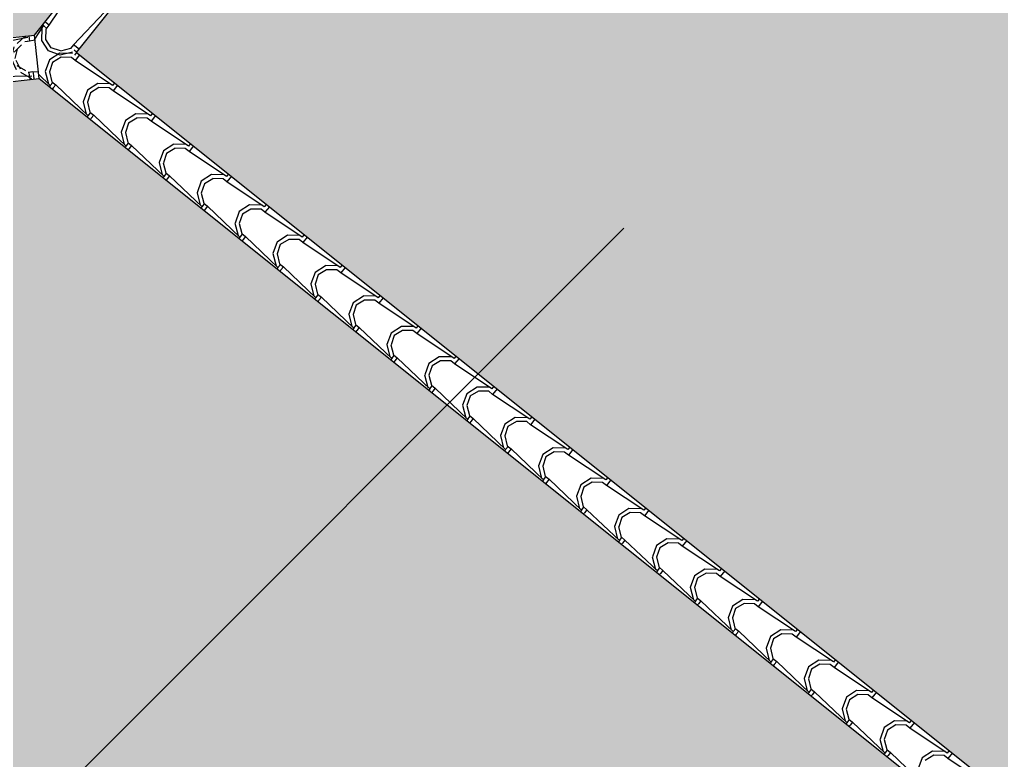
# Model space of a CAD drawing. Header units: millimetres. Extents: x 648844 to 649530, y 1246379 to 1246752.
# Drawn here: x 649296.88 to 649300.256, y 1246485.4 to 1246487.948 of the extents above; entities that cross this region are included whole.
import ezdxf

# ---------------------------------------------------------------- set-up
doc = ezdxf.new("R2010")
doc.units = ezdxf.units.MM
doc.header["$LTSCALE"] = 20
doc.header["$MEASUREMENT"] = 0
doc.layers.get('0').update_dxf_attribs({"linetype": 'CONTINUOUS'})
doc.layers.add('TECHO', color=30, linetype='CONTINUOUS')

# ---------------------------------------------------------------- blocks, each defined once
blk = doc.blocks.new('TEJA45')
at = {"layer": 'TECHO'}
for p, q in [((-1.415650366864142, 2.844215556880823), (-1.533807876495686, 2.744963105535124)), ((-1.727641382656969, 2.702439117900973), (-1.628388931311271, 2.820596627532513)), ((-1.621255544396, 2.733121896871847), (-1.640160767613388, 2.770932262759093)), ((-1.580944039285683, 2.728567709297419), (-1.61166507618789, 2.742746623020178)), ((-1.533818384472887, 2.744966651406965), (-1.545634138786518, 2.733150897093338)), ((-1.516392857943956, 2.727541124878073), (-1.533818384472831, 2.744966651406948)), ((-1.845799103129757, 2.584281647297914), (-1.746546651784058, 2.702439156929454)), ((-1.74650196211811, 2.702429935877895), (-1.750069021709102, 2.70599699546889)), ((-1.746501962118138, 2.702429935877877), (-1.737049358667235, 2.692977332426974)), ((-1.737049358667214, 2.711882539328798), (-1.740616418258206, 2.715449598919786)), ((-1.739412509529764, 2.690614181564278), (-1.727596755216133, 2.702429935877905)), ((-1.727596755216311, 2.702429935877895), (-1.737049358667214, 2.711882539328798)), ((-1.533807837467243, 2.726057836407978), (-1.651965347098788, 2.62680538506228)), ((-1.583466718729717, 2.714249874237503), (-1.621277084616963, 2.73315509745489)), ((-1.539816063509036, 2.720036766580851), (-1.583534419761754, 2.714128843090528)), ((-1.545519294137819, 2.733165293453617), (-1.580966503414565, 2.728439026191243)), ((-1.525845461394859, 2.718088521427173), (-1.533818384472831, 2.726061444505142)), ((-1.758482766386621, 2.652666079466556), (-1.752574842896294, 2.696384435719271)), ((-1.744127949111437, 2.655342012852969), (-1.73940168184906, 2.69078922212972)), ((-1.739413074274765, 2.61496416562397), (-1.758318297492153, 2.652774531511216)), ((-1.729793338165379, 2.624603419882536), (-1.743972251888138, 2.655324456784744)), ((-1.651965308070309, 2.607900115935173), (-1.770122817701854, 2.508647664589475)), ((-1.701624449977587, 2.596092344358734), (-1.739434815864833, 2.614997567576122)), ((-1.699100502478018, 2.610411300527293), (-1.729821539380225, 2.624590214250052)), ((-1.657974439943793, 2.601878191024166), (-1.701692796196511, 2.595970267533843)), ((-1.6636757752268, 2.615007842839329), (-1.699122984503546, 2.610281575576956)), ((-1.651975927609165, 2.626809108270695), (-1.663791681922795, 2.614993353957068)), ((-1.634550401080226, 2.609383581741803), (-1.651975927609101, 2.626809108270681)), ((-1.644003004531122, 2.599930978290903), (-1.651975927609094, 2.607903901368879)), ((-1.963956823602409, 2.466124176695029), (-1.86470437225671, 2.58428168632657)), ((-1.876641341943376, 2.53450770303095), (-1.87073341845305, 2.578226059283665)), ((-1.864659505254387, 2.584272392741614), (-1.868226564845386, 2.587839452332609)), ((-1.864659505254409, 2.584272392741603), (-1.855206901803506, 2.5748197892907)), ((-1.86228539972555, 2.537185531764937), (-1.857559132463173, 2.572632741041687)), ((-1.855206901803498, 2.593724996192527), (-1.85877396139449, 2.597292055783516)), ((-1.857570052666041, 2.572456638428005), (-1.845754298352411, 2.584272392741632)), ((-1.845754298352588, 2.584272392741617), (-1.855206901803491, 2.59372499619252)), ((-1.857570604153551, 2.496806434376108), (-1.876475827370939, 2.534616800263354)), ((-1.847949746935555, 2.506446956690137), (-1.862128660658314, 2.537167993592345)), ((-1.817256965670367, 2.49225489175716), (-1.847978002572574, 2.506433805479919)), ((-1.770133470745442, 2.508651565134425), (-1.781949225059073, 2.496835810820798)), ((-1.752707944216503, 2.491226038605529), (-1.770133470745385, 2.508651565134411)), ((-2.082114544075353, 2.347966706091803), (-1.982862092729654, 2.466124215723344)), ((-1.982817048390658, 2.466114849605344), (-1.986384107981657, 2.469681909196343)), ((-1.982817048390686, 2.466114849605333), (-1.973364444939783, 2.45666224615443)), ((-1.973364444939762, 2.47556745305625), (-1.976931504530747, 2.479134512647239)), ((-1.975727595802319, 2.454299095291731), (-1.963911841488688, 2.466114849605358)), ((-1.963911841488859, 2.46611484960534), (-1.973364444939762, 2.475567453056243)), ((-1.770122778673361, 2.489742395462365), (-1.888280288304905, 2.390489944116666)), ((-1.81978218122547, 2.477934814479969), (-1.857592547112716, 2.496840037697357)), ((-1.776132816376737, 2.483719615467727), (-1.819851172629456, 2.477811691977404)), ((-1.781832256315774, 2.496850392225053), (-1.81727946559252, 2.492124124962679)), ((-1.762160547667406, 2.481773435154633), (-1.770133470745371, 2.489746358232598)), ((-1.994799917499641, 2.416349326598954), (-1.988891994009315, 2.460067682851669)), ((-1.980442850339919, 2.419029050675103), (-1.975716583077542, 2.454476259951853)), ((-1.975728134032288, 2.378648703128178), (-1.994633357249675, 2.416459069015424)), ((-1.966106155705724, 2.388290493497742), (-1.980285069428483, 2.419011530399949)), ((-1.888280249276434, 2.37158467498956), (-2.006437758907978, 2.272332223643861)), ((-1.937939912473368, 2.359777284601215), (-1.975750278360614, 2.378682507818603)), ((-1.935413428861061, 2.374098482986273), (-1.966134465763268, 2.388277396709032)), ((-1.894291192810599, 2.365561039911164), (-1.938009549063317, 2.359653116420841)), ((-1.899988737404293, 2.378692941610829), (-1.935435946681039, 2.373966674348456)), ((-1.888291013881719, 2.390494021998155), (-1.90010676819535, 2.378678267684528)), ((-1.870865487352773, 2.373068495469258), (-1.888291013881648, 2.390494021998133)), ((-1.880318090803677, 2.363615892018363), (-1.888291013881641, 2.371588815096327)), ((-2.200272264548296, 2.229809235488567), (-2.101019813202598, 2.347966745120107)), ((-2.112958493056141, 2.29819095016515), (-2.107050569565814, 2.341909306417865)), ((-2.100974591526935, 2.347957306469077), (-2.104541651117927, 2.351524366060072)), ((-2.100974591526956, 2.347957306469056), (-2.091521988076053, 2.338504703018152)), ((-2.098600300954161, 2.300872569586161), (-2.093874033691783, 2.336319778862912)), ((-2.091521988076039, 2.357409909919983), (-2.095089047667024, 2.360976969510965)), ((-2.093885138938596, 2.336141552155457), (-2.082069384624965, 2.347957306469084)), ((-2.082069384625136, 2.347957306469073), (-2.091521988076039, 2.357409909919976)), ((-2.093885663911045, 2.260490971880294), (-2.112790887128433, 2.298301337767541)), ((-2.084262564476674, 2.270134030307005), (-2.098441478199433, 2.300855067209213)), ((-2.053569892051748, 2.25594207421538), (-2.084290928953955, 2.270120987938139)), ((-2.006448557017997, 2.272336478861885), (-2.018264311331627, 2.260520724548257)), ((-1.989023030489044, 2.254910952332985), (-2.006448557017926, 2.272336478861867)), ((-2.318429985020934, 2.111651764885686), (-2.219177533675236, 2.229809274517226)), ((-2.219132134663198, 2.229799763332796), (-2.222699194254197, 2.233366822923792)), ((-2.219132134663234, 2.229799763332785), (-2.209679531212331, 2.220347159881882)), ((-2.209679531212309, 2.239252366783706), (-2.213246590803301, 2.242819426374698)), ((-2.212042682074873, 2.217984009019183), (-2.200226927761243, 2.22979976333281)), ((-2.200226927761406, 2.2297997633328), (-2.209679531212309, 2.239252366783703)), ((-2.006437719879585, 2.25342695451668), (-2.124595229511129, 2.154174503170982)), ((-2.056097643721252, 2.24161975472245), (-2.093908009608498, 2.260524977939838)), ((-2.012449569244438, 2.2474024643546), (-2.056167925497157, 2.241494540864277)), ((-2.018145218494176, 2.260535490996432), (-2.053592427770923, 2.255809223734058)), ((-1.998475633939947, 2.245458348882085), (-2.006448557017919, 2.253431271960061)), ((-2.231117068612647, 2.180032573731356), (-2.225209145122321, 2.223750929984071)), ((-2.216757751568522, 2.182716088496324), (-2.212031484306145, 2.218163297773074)), ((-2.212043193789803, 2.142333240632382), (-2.230948417007191, 2.180143606519628)), ((-2.20241897324761, 2.151977567116258), (-2.216597886970369, 2.182698604018466)), ((-2.124595190482559, 2.135269234043939), (-2.242752700114103, 2.03601678269824)), ((-2.17425537496915, 2.123462224843689), (-2.212065740856396, 2.142367448061076)), ((-2.171726355244928, 2.137785665445634), (-2.202447392147135, 2.151964579168393)), ((-2.130607945679202, 2.129243888797919), (-2.17432630193192, 2.123335965307596)), ((-2.136301699582702, 2.142378040382205), (-2.171748908859449, 2.137651773119831)), ((-2.124606100154274, 2.154178935725614), (-2.136421854467905, 2.142363181411987)), ((-2.107180573625321, 2.136753409196714), (-2.124606100154196, 2.154178935725589)), ((-2.116633177076217, 2.127300805745815), (-2.124606100154182, 2.13527372882378)), ((-2.436587705493885, 1.993494294282453), (-2.337335254148186, 2.111651803913993)), ((-2.349275644168912, 2.061874197299353), (-2.343367720678586, 2.105592553552068)), ((-2.337289677799475, 2.111642220196526), (-2.340856737390467, 2.115209279787518)), ((-2.337289677799504, 2.111642220196511), (-2.327837074348601, 2.102189616745608)), ((-2.33491520218265, 2.064559607408288), (-2.330188934920272, 2.100006816685038)), ((-2.327837074348579, 2.121094823647432), (-2.331404133939571, 2.124661883238428)), ((-2.330200225211151, 2.099826465882909), (-2.31838447089752, 2.111642220196536)), ((-2.318384470897676, 2.111642220196526), (-2.327837074348579, 2.121094823647429)), ((-2.330200723668554, 2.024175509384502), (-2.349105946885942, 2.061985875271748)), ((-2.320575382017786, 2.033821103923863), (-2.334754295740545, 2.06454214082607)), ((-2.289882818435615, 2.01962925667474), (-2.320603855337822, 2.033808170397499)), ((-2.242763643290552, 2.036021392589344), (-2.254579397604182, 2.024205638275717)), ((-2.225338116761591, 2.018595866060441), (-2.242763643290466, 2.036021392589316)), ((-2.554745425966679, 1.875336823679397), (-2.455492974620981, 1.993494333310938)), ((-2.455447220935753, 1.993484677060259), (-2.459014280526752, 1.997051736651255)), ((-2.455447220935774, 1.993484677060245), (-2.445994617484871, 1.984032073609342)), ((-2.44599461748485, 2.002937280511166), (-2.449561677075842, 2.006504340102154)), ((-2.448357768347428, 1.981668922746636), (-2.436542014033797, 1.993484677060263)), ((-2.436542014033947, 1.993484677060259), (-2.44599461748485, 2.002937280511162)), ((-2.242752661085667, 2.017111513571098), (-2.360910170717212, 1.9178590622254)), ((-2.292413106217069, 2.005304694964952), (-2.330223472104315, 2.02420991818234)), ((-2.248766322111251, 2.011085313241601), (-2.292484678363969, 2.005177389751278)), ((-2.254458180671243, 2.024220589767982), (-2.28990538994799, 2.019494322505608)), ((-2.234790720212494, 2.009143262609545), (-2.242763643290459, 2.017116185687509)), ((-2.467434219725661, 1.943715820863755), (-2.461526296235334, 1.987434177116469)), ((-2.453072652796898, 1.946403126319346), (-2.448346385534521, 1.981850335596096)), ((-2.44835825354734, 1.906017778136647), (-2.467263476764728, 1.943828144023893)), ((-2.438731790788353, 1.915664640732292), (-2.452910704511112, 1.946385677634499)), ((-2.360910131688769, 1.898953793098254), (-2.479067641320313, 1.799701341752556)), ((-2.410570837464959, 1.887147165086184), (-2.448381203352206, 1.906052388303571)), ((-2.408039281627133, 1.901472847904234), (-2.43876031852934, 1.915651761626993)), ((-2.366924698545105, 1.892926737685034), (-2.410643054797823, 1.887018814194711)), ((-2.372614661760217, 1.906063139153702), (-2.408061871036963, 1.901336871891328)), ((-2.360921186426829, 1.917863849453074), (-2.372736940740459, 1.906048095139447)), ((-2.343495659897862, 1.90043832292417), (-2.360921186426737, 1.917863849453049)), ((-2.352948263348765, 1.890985719473271), (-2.360921186426737, 1.898958642551243)), ((-2.672903146439467, 1.757179353076342), (-2.573650695093768, 1.875336862707883)), ((-2.585592795282174, 1.825557444429958), (-2.579684871791848, 1.869275800682672)), ((-2.573604764072023, 1.875327133923982), (-2.577171823663022, 1.878894193514977)), ((-2.573604764072044, 1.875327133923967), (-2.564152160621141, 1.865874530473064)), ((-2.571230103411139, 1.828246645230415), (-2.566503836148762, 1.863693854507165)), ((-2.564152160621127, 1.884779737374888), (-2.567719220212119, 1.88834679696588)), ((-2.566515311483705, 1.863511379610362), (-2.554699557170075, 1.875327133923989)), ((-2.554699557170224, 1.875327133923978), (-2.564152160621127, 1.884779737374881)), ((-2.566515783426098, 1.78786004688876), (-2.585421006643486, 1.825670412776006)), ((-2.556888199558905, 1.797508177540724), (-2.571067113281664, 1.828229214442931)), ((-2.526195744818651, 1.783316439133724), (-2.556916781720858, 1.797495352856483)), ((-2.479078729563106, 1.799706306316804), (-2.490894483876737, 1.787890552003176)), ((-2.461653203034139, 1.782280779787897), (-2.479078729563014, 1.799706306316772)), ((-2.791060866912261, 1.639021882473276), (-2.691808415566562, 1.757179392104817)), ((-2.691762307208286, 1.757169590787711), (-2.695329366799285, 1.760736650378707)), ((-2.691762307208322, 1.757169590787701), (-2.682309703757419, 1.747716987336798)), ((-2.68230970375739, 1.766622194238618), (-2.685876763348382, 1.770189253829606)), ((-2.684672854619983, 1.745353836474088), (-2.672857100306352, 1.757169590787715)), ((-2.672857100306487, 1.757169590787715), (-2.68230970375739, 1.766622194238618)), ((-2.479067602291835, 1.780796072625453), (-2.597225111923379, 1.681543621279754)), ((-2.528728568712815, 1.768989635207408), (-2.566538934600061, 1.787894858424796)), ((-2.485083074978945, 1.774768162128474), (-2.528801431231663, 1.768860238638151)), ((-2.490771142849198, 1.787905688539425), (-2.526218352125944, 1.783179421277051)), ((-2.471105806485035, 1.772828176336997), (-2.479078729563007, 1.780801099414965)), ((-2.703751370838674, 1.707399067996157), (-2.697843447348347, 1.751117424248871)), ((-2.689387554025622, 1.710090164139668), (-2.684661286763244, 1.745537373416418)), ((-2.684673313304828, 1.669702315640802), (-2.703578536522215, 1.707512681528048)), ((-2.675044608329848, 1.679351714349984), (-2.689223522052608, 1.710072751252191)), ((-2.597225072894851, 1.662638352152683), (-2.715382582526395, 1.563385900806985)), ((-2.646886299960748, 1.650832105328671), (-2.684696665847994, 1.669737328546059)), ((-2.644352208010176, 1.665160030363211), (-2.675073244912383, 1.67933894408597)), ((-2.603241451413716, 1.65660958657179), (-2.646959807666434, 1.650701663081467)), ((-2.608927623939977, 1.6697482379249), (-2.644374833216723, 1.665021970662526)), ((-2.597236272699384, 1.681548763180533), (-2.609052027013014, 1.669733008866906)), ((-2.579810746170402, 1.664123236651626), (-2.597236272699277, 1.681548763180501)), ((-2.589263349621298, 1.654670633200727), (-2.59723627269927, 1.662643556278695)), ((-2.909218587385205, 1.520864411870047), (-2.809966136039506, 1.639021921501588)), ((-2.821909946394939, 1.589240691564164), (-2.816002022904613, 1.632959047816879)), ((-2.809919850344563, 1.639012047651438), (-2.813486909935556, 1.64257910724243)), ((-2.809919850344592, 1.639012047651423), (-2.800467246893689, 1.62955944420052)), ((-2.807545004639749, 1.591933683051629), (-2.802818737377372, 1.627380892328379)), ((-2.800467246893668, 1.648464651102348), (-2.80403430648466, 1.65203171069334)), ((-2.80283039775626, 1.627196293337814), (-2.79101464344263, 1.639012047651441)), ((-2.791014643442765, 1.639012047651441), (-2.800467246893668, 1.648464651102344)), ((-2.802830843183607, 1.55154458439295), (-2.821736066400995, 1.589354950280196)), ((-2.793201017100024, 1.561195251157582), (-2.807379930822783, 1.591916288059789)), ((-2.762508671201701, 1.547003621592701), (-2.793229708103908, 1.56118253531546)), ((-2.715393815835661, 1.563391220044263), (-2.727209570149292, 1.551575465730636)), ((-2.697968289306679, 1.545965693515353), (-2.715393815835554, 1.563391220044231)), ((-3.027376307857843, 1.402706941267166), (-2.928123856512144, 1.520864450898706)), ((-2.928077393480834, 1.520854504515164), (-2.931644453071826, 1.524421564106159)), ((-2.928077393480862, 1.520854504515153), (-2.918624790029959, 1.51140190106425)), ((-2.918624790029938, 1.530307107966074), (-2.92219184962093, 1.533874167557062)), ((-2.920987940892537, 1.50903875020154), (-2.909172186578907, 1.520854504515167)), ((-2.909172186579035, 1.520854504515167), (-2.918624790029938, 1.53030710796607)), ((-2.715382543497967, 1.544480631679839), (-2.833540053129511, 1.445228180334141)), ((-2.76504403120866, 1.532674575449917), (-2.802854397095906, 1.551579798667305)), ((-2.721399827845751, 1.538451011015471), (-2.765118184098469, 1.532543087525148)), ((-2.727084105028048, 1.55159078731074), (-2.762531314304795, 1.546864520048366)), ((-2.707420892757582, 1.536513090064457), (-2.715393815835547, 1.544486013142421)), ((-2.940068521951446, 1.471082315130367), (-2.934160598461119, 1.514800671383082)), ((-2.92570245525399, 1.473777201962687), (-2.920976187991613, 1.509224411239437)), ((-2.920988373062372, 1.433386853145059), (-2.939893596279759, 1.471197219032305)), ((-2.911357425870584, 1.443038787966014), (-2.925536339593343, 1.473759824868221)), ((-2.833540014101025, 1.426322911207034), (-2.95169752373257, 1.327070459861336)), ((-2.883201762456515, 1.414517045571142), (-2.921012128343762, 1.433422268788529)), ((-2.880665134393212, 1.428847212822195), (-2.911386171295419, 1.443026126544954)), ((-2.839558204279591, 1.420292435458908), (-2.883276560532309, 1.414384511968585)), ((-2.845240586117015, 1.43343333669646), (-2.880687795393762, 1.428707069434086)), ((-2.833551358971938, 1.445233676907993), (-2.845367113285569, 1.433417922594366)), ((-2.81612583244295, 1.427808150379082), (-2.833551358971825, 1.445233676907957)), ((-2.825578435893853, 1.418355546928183), (-2.833551358971818, 1.426328470006148)), ((-3.145534028330495, 1.284549470664281), (-3.046281576984796, 1.402706980295822)), ((-3.058227097507704, 1.352923938698371), (-3.052319174017377, 1.396642294951086)), ((-3.046234936617104, 1.402696961378897), (-3.049801996208103, 1.406264020969893)), ((-3.04623493661714, 1.402696961378876), (-3.036782333166236, 1.393244357927973)), ((-3.043859905868239, 1.355620720873752), (-3.039133638605861, 1.391067930150502)), ((-3.036782333166215, 1.412149564829807), (-3.0403493927572, 1.415716624420792)), ((-3.039145484028815, 1.390881207065267), (-3.027329729715184, 1.402696961378894)), ((-3.027329729715305, 1.402696961378897), (-3.036782333166208, 1.4121495648298)), ((-3.039145902941115, 1.315229121897154), (-3.058051126158503, 1.3530394877844)), ((-3.029513834641143, 1.32488232477445), (-3.043692748363902, 1.355603361676657)), ((-2.998821597584737, 1.310690804051681), (-3.029542634486944, 1.32486971777444)), ((-2.951708902108216, 1.327076133771723), (-2.963524656421846, 1.315260379458095)), ((-2.93428337557922, 1.309650607242808), (-2.951708902108102, 1.327076133771691)), ((-3.263691748803296, 1.166392000061222), (-3.164439297457598, 1.284549509692763)), ((-3.164392479753374, 1.28453941824262), (-3.167959539344373, 1.288106477833619)), ((-3.16439247975341, 1.284539418242609), (-3.154939876302507, 1.275086814791706)), ((-3.154939876302478, 1.293992021693526), (-3.15850693589347, 1.297559081284522)), ((-3.157303027165092, 1.272723663928993), (-3.145487272851462, 1.28453941824262)), ((-3.145487272851575, 1.28453941824262), (-3.154939876302478, 1.293992021693523)), ((-2.951697484704127, 1.308165190734183), (-3.069854994335671, 1.208912739388484)), ((-3.00135949370442, 1.296359515692391), (-3.039169859591667, 1.315264738909779)), ((-2.957716580713459, 1.302133859902348), (-3.001434936966177, 1.296225936412025)), ((-2.963397067206891, 1.315275886082055), (-2.998844276483638, 1.310549618819682)), ((-2.943735979030116, 1.300198003791909), (-2.951708902108088, 1.308170926869881)), ((-3.176385673064452, 1.23476556226278), (-3.170477749574125, 1.278483918515494)), ((-3.16201735648248, 1.237464239784806), (-3.157291089220102, 1.272911449061557)), ((-3.157303432819873, 1.197071390649249), (-3.176208656037261, 1.234881756536495)), ((-3.147670243411703, 1.206725861582878), (-3.161849157134462, 1.237446898485086)), ((-3.069854955307193, 1.190007470261374), (-3.188012464938737, 1.090755018915676)), ((-3.119517224952311, 1.178201985813626), (-3.157327590839557, 1.197107209031014)), ((-3.116978060776262, 1.192534395281175), (-3.147699097678469, 1.206713309003934)), ((-3.075874957147306, 1.183975284345788), (-3.119593313400024, 1.178067360855465)), ((-3.081553548295865, 1.197118435467772), (-3.117000757572612, 1.192392168205398)), ((-3.069866445244493, 1.208918590635452), (-3.081682199558124, 1.197102836321825)), ((-3.052440918715497, 1.191493064106538), (-3.069866445244365, 1.20891859063541)), ((-3.061893522166393, 1.182040460655639), (-3.069866445244358, 1.190013383733604)), ((-3.381849469276368, 1.048234529457822), (-3.282597017930669, 1.166392039089363)), ((-3.294544248621207, 1.116607185827174), (-3.288636325130881, 1.160325542079889)), ((-3.282550022889659, 1.166381875106353), (-3.286117082480651, 1.169948934697345)), ((-3.28255002288968, 1.166381875106332), (-3.273097419438777, 1.156929271655429)), ((-3.280174807096721, 1.119307758695868), (-3.275448539834343, 1.154754967972618)), ((-3.273097419438756, 1.175834478557256), (-3.276664479029741, 1.179401538148245)), ((-3.27546057030137, 1.154566120792719), (-3.263644815987739, 1.166381875106346)), ((-3.263644815987853, 1.166381875106349), (-3.273097419438756, 1.175834478557253)), ((-3.275460962698638, 1.078913659401358), (-3.294366185916026, 1.116724025288605)), ((-3.265826652182639, 1.088569398392131), (-3.280005565905398, 1.119290435294339)), ((-3.235134523969421, 1.074377986511426), (-3.265855560871628, 1.088556900234185)), ((-3.18802398838077, 1.090761047499182), (-3.199839742694401, 1.078945293185555)), ((-3.170598461851768, 1.073335520970264), (-3.188023988380642, 1.090761047499139)), ((-3.500007189749034, 0.9300770588549305), (-3.400754738403336, 1.048234568486471)), ((-3.400707566025922, 1.048224331970076), (-3.404274625616914, 1.051791391561068)), ((-3.400707566025957, 1.048224331970065), (-3.391254962575054, 1.038771728519162)), ((-3.391254962575026, 1.057676935420989), (-3.394822022166011, 1.061243995011978)), ((-3.393618113437647, 1.036408577656445), (-3.381802359124016, 1.048224331970072)), ((-3.381802359124123, 1.048224331970079), (-3.391254962575026, 1.057676935420982)), ((-3.188012425910266, 1.071849749788566), (-3.30616993554181, 0.9725972984428672)), ((-3.237674956200188, 1.060044455934861), (-3.275485322087434, 1.078949679152249)), ((-3.194033333579362, 1.065816708789466), (-3.237751689832081, 1.059908785299143)), ((-3.199710029384846, 1.078960984853495), (-3.235157238661593, 1.074234717591121)), ((-3.180051065302663, 1.063882917519361), (-3.188023988380642, 1.071855840597337)), ((-3.412702824177472, 0.9984488093951853), (-3.406794900687146, 1.0421671656479)), ((-3.398332257710976, 1.001151277606926), (-3.393605990448599, 1.036598486883676)), ((-3.393618492577396, 0.9607559281534783), (-3.412523715794784, 0.9985662940407245)), ((-3.383983060952815, 0.9704129351997395), (-3.398161974675574, 1.001133972101947)), ((-3.306169896513282, 0.9536920293157962), (-3.424327406144826, 0.8544395779700977)), ((-3.355832687448093, 0.9418869260561102), (-3.393643053335339, 0.9607921492734981)), ((-3.353290987159291, 0.9562215777401519), (-3.384012024061498, 0.970400491462911)), ((-3.312191710014105, 0.9476581332327818), (-3.355910066266823, 0.9417502097424588)), ((-3.31786651047382, 0.9608035342392149), (-3.353313719750567, 0.9560772669768411)), ((-3.306181531517048, 0.9726035043629118), (-3.317997285830678, 0.9607877500492847)), ((-3.288756004988038, 0.9551779778339942), (-3.306181531516913, 0.9726035043628727)), ((-3.298208608438941, 0.9457253743830982), (-3.306181531516906, 0.9536982974610595)), ((-3.618164910221822, 0.8119195882518788), (-3.518912458876123, 0.9300770978834194)), ((-3.530861399734214, 0.8802904329595833), (-3.524953476243887, 0.9240087892122979)), ((-3.518865109162199, 0.9300667888338054), (-3.522432168753198, 0.933633848424801)), ((-3.518865109162228, 0.9300667888337877), (-3.509412505711325, 0.9206141853828846)), ((-3.516489708325459, 0.8829947965161828), (-3.511763441063081, 0.918442005792933)), ((-3.509412505711303, 0.9395193922847085), (-3.512979565302295, 0.943086451875697)), ((-3.511775656573924, 0.9182510345201713), (-3.499959902260294, 0.9300667888337983)), ((-3.4999599022604, 0.9300667888337983), (-3.509412505711303, 0.9395193922847014)), ((-3.511776022456154, 0.8425981969055734), (-3.530681245673541, 0.8804085627928195)), ((-3.502139469723382, 0.8522564720081682), (-3.516318383446141, 0.8829775089103755)), ((-3.471447450350816, 0.8380651689696457), (-3.502168487253023, 0.8522440826924047)), ((-3.424339074653325, 0.8544459612266415), (-3.436154828966956, 0.8426302069130145)), ((-3.406913548124315, 0.8370204346977168), (-3.42433907465319, 0.8544459612265918)), ((-3.736322630694765, 0.693762117648653), (-3.637070179349067, 0.8119196272801936)), ((-3.637022652298469, 0.8119092456975316), (-3.640589711889469, 0.8154763052885272)), ((-3.637022652298498, 0.8119092456975174), (-3.627570048847595, 0.8024566422466144)), ((-3.627570048847574, 0.8213618491484418), (-3.631137108438566, 0.8249289087394338)), ((-3.629933199710202, 0.8000934913838975), (-3.618117445396571, 0.8119092456975245)), ((-3.61811744539667, 0.8119092456975316), (-3.627570048847574, 0.8213618491484347)), ((-3.424327367116383, 0.8355343088429557), (-3.542484876747928, 0.7362818574972572)), ((-3.473990418695976, 0.8237293961773489), (-3.511800784583222, 0.8426346193947367)), ((-3.430350086447064, 0.8294995576763391), (-3.474068442699782, 0.8235916341860161)), ((-3.436022991562787, 0.8426460836249312), (-3.471470200839534, 0.8379198163625574)), ((-3.416366151575211, 0.8275678312468173), (-3.424339074653183, 0.8355407543247892)), ((-3.649019975290479, 0.7621320565275838), (-3.643112051800152, 0.8058504127802983)), ((-3.634647158939579, 0.7648383154281468), (-3.629920891677202, 0.800285524704897)), ((-3.629933552334919, 0.7244404656576862), (-3.648838775552306, 0.7622508315449323)), ((-3.620295878494325, 0.7341000088174248), (-3.634474792217084, 0.764821045719632)), ((-3.542484837719485, 0.7173765883701151), (-3.660642347351029, 0.6181241370244166)), ((-3.592148149943888, 0.705571866298591), (-3.629958515831134, 0.7244770895159789)), ((-3.589603913543165, 0.719908760199516), (-3.620324950445372, 0.734087673922275)), ((-3.548508462881806, 0.7113409821196583), (-3.592226819134524, 0.7054330586293354)), ((-3.554179472650858, 0.7244886330107718), (-3.589626681927605, 0.719762365748398)), ((-3.542496617789602, 0.7362884180903713), (-3.554312372103233, 0.7244726637767442)), ((-3.525071091260585, 0.7188628915614501), (-3.54249661778946, 0.7362884180903251)), ((-3.534523694711481, 0.7094102881105471), (-3.542496617789453, 0.7173832111885154)), ((-3.854480351167602, 0.5756046470455338), (-3.755227899821904, 0.6937621566770744)), ((-3.767178550847227, 0.6439736800919889), (-3.7612706273569, 0.6876920363447034)), ((-3.75518019543474, 0.6937517025612614), (-3.758747255025732, 0.697318762152257)), ((-3.755180195434768, 0.6937517025612472), (-3.745727591983865, 0.6842990991103441)), ((-3.752804609553827, 0.6466818343392049), (-3.74807834229145, 0.682129043615955)), ((-3.745727591983844, 0.703204306012168), (-3.749294651574829, 0.7067713656031565)), ((-3.748090742846479, 0.6819359482476237), (-3.736274988532848, 0.6937517025612507)), ((-3.736274988532941, 0.6937517025612578), (-3.745727591983844, 0.7032043060121609)), ((-3.748091082213669, 0.6062827344097776), (-3.766996305431057, 0.6440931002970238)), ((-3.738452287264877, 0.6159435456258606), (-3.752631200987636, 0.6466645825280679)), ((-3.707760376733852, 0.601752351428626), (-3.738481413636059, 0.6159312651513851)), ((-3.66065416092588, 0.618130874954101), (-3.67246991523951, 0.606315120640474)), ((-3.643228634396856, 0.6007053484251763), (-3.660654160925731, 0.6181308749540513)), ((-3.972638071640318, 0.4574471764425745), (-3.87338562029462, 0.5756046860741151)), ((-3.873337738571017, 0.5755941594249876), (-3.876904798162009, 0.5791612190159832)), ((-3.873337738571045, 0.5755941594249734), (-3.863885135120142, 0.5661415559740703)), ((-3.863885135120121, 0.5850467628758977), (-3.867452194711113, 0.5886138224668898)), ((-3.866248285982756, 0.5637784051113499), (-3.854432531669126, 0.5755941594249769)), ((-3.854432531669218, 0.5755941594249876), (-3.863885135120121, 0.5850467628758906)), ((-3.66064230832248, 0.5992188678973811), (-3.778799817954024, 0.4999664165516826)), ((-3.710305881191765, 0.5874143364198297), (-3.748116247079011, 0.6063195596372175)), ((-3.666666839313869, 0.59318240656334), (-3.710385195566587, 0.587274483073017)), ((-3.672335953740742, 0.6063311823963673), (-3.707783163017488, 0.6016049151339935)), ((-3.652681237847752, 0.5912527449742733), (-3.660654160925723, 0.5992256680522452)), ((-3.885337126403741, 0.5258153036581881), (-3.879429202913414, 0.5695336599109027)), ((-3.870962060168189, 0.5285253532493641), (-3.866235792905812, 0.5639725625261143)), ((-3.86624861209242, 0.4881250031618727), (-3.885153835309808, 0.5259353690491189)), ((-3.856608696035053, 0.497787082433458), (-3.870787609757812, 0.5285081193356653)), ((-3.778799778925574, 0.481061147424537), (-3.896957288557118, 0.3818086960788385)), ((-3.828463612439649, 0.4692568065410647), (-3.866273978326895, 0.4881620297584526)), ((-3.825916839926194, 0.4835959426584964), (-3.856637876828401, 0.4977748563812554)), ((-3.784825215748612, 0.4750238310066557), (-3.82854357200133, 0.4691159075163327)), ((-3.790492434829723, 0.4881737317820871), (-3.825939644106469, 0.4834474645197133)), ((-3.778811704062157, 0.4999733318178308), (-3.790627458375788, 0.4881575775042037)), ((-3.761386177533133, 0.4825478052889061), (-3.778811704062008, 0.499973331817781)), ((-3.770838780984036, 0.4730952018380066), (-3.778811704062001, 0.4810681249159714)), ((-4.090795792113177, 0.3392897058394375), (-3.991543340767478, 0.4574472154709781)), ((-4.00349570195975, 0.4076569272280004), (-3.997587778469423, 0.451375283480715)), ((-3.99149528170728, 0.4574366162887209), (-3.995062341298265, 0.4610036758797094)), ((-3.991495281707316, 0.4574366162886996), (-3.982042678256413, 0.4479840128377965)), ((-3.98911951078243, 0.4103688721604328), (-3.984393243520053, 0.445816081437183)), ((-3.982042678256384, 0.4668892197396239), (-3.985609737847369, 0.4704562793306124)), ((-3.984405829119034, 0.4456208619750761), (-3.972590074805403, 0.4574366162887031)), ((-3.972590074805481, 0.4574366162887173), (-3.982042678256384, 0.4668892197396204)), ((-3.984406141971199, 0.3699672719140104), (-4.003311365188587, 0.4077776378012565)), ((-3.974765104806004, 0.379630619242711), (-3.988944018528763, 0.4103516561449183)), ((-3.944073303117726, 0.3654395338879866), (-3.974794340019933, 0.3796184476107456)), ((-3.896969247198435, 0.3818157886815605), (-3.908785001512065, 0.3700000343679335)), ((-3.879543720669396, 0.3643902621526323), (-3.896969247198271, 0.3818157886815072)), ((-4.208953512586021, 0.2211322352363077), (-4.109701061240322, 0.3392897448678482)), ((-4.109652824843558, 0.3392790731524506), (-4.11321988443455, 0.3428461327434462)), ((-4.109652824843586, 0.3392790731524329), (-4.100200221392683, 0.3298264697015298)), ((-4.100200221392662, 0.3487316766033537), (-4.103767280983654, 0.3522987361943422)), ((-4.102563372255311, 0.3274633188388023), (-4.09074761794168, 0.3392790731524293)), ((-4.090747617941759, 0.3392790731524435), (-4.100200221392662, 0.3487316766033466)), ((-3.896957249528676, 0.3629034269516929), (-4.01511475916022, 0.2636509756059944)), ((-3.946621343687589, 0.3510992766623282), (-3.984431709574835, 0.3700044998797161)), ((-3.902983592182473, 0.3568652554500957), (-3.946701948435191, 0.3509573319597727)), ((-3.908648915917794, 0.3700162811679313), (-3.944096125194541, 0.3652900139055575)), ((-3.888996324120292, 0.3549376587017328), (-3.896969247198264, 0.3629105817797047)), ((-4.121654277516505, 0.2894985507923984), (-4.115746354026179, 0.333216907045113)), ((-4.107276961396558, 0.2922123910723933), (-4.10255069413418, 0.3276596003491434)), ((-4.10256367184995, 0.2518095406661018), (-4.121468895067338, 0.289619906553348)), ((-4.092921513576556, 0.2614741560511469), (-4.107100427299315, 0.2921951929533542)), ((-4.015114720131734, 0.2447457064788843), (-4.133272229763278, 0.1454932551331858)), ((-4.064779074935451, 0.2329417467835526), (-4.102589440822697, 0.2518469700009405)), ((-4.062229766308398, 0.247283125117093), (-4.092950803210606, 0.2614620388398521)), ((-4.021141968616334, 0.2387066798935287), (-4.064860324869052, 0.2327987564032057)), ((-4.026805397007671, 0.2518588305535268), (-4.062252606284417, 0.247132563291153)), ((-4.015126790334712, 0.2636582455452903), (-4.026942544648342, 0.2518424912316632)), ((-3.997701263805673, 0.246232719016362), (-4.015126790334548, 0.263658245545237)), ((-4.007153867256569, 0.2367801155654625), (-4.015126790334541, 0.2447530386434345)), ((-4.327111233058744, 0.1029747646333448), (-4.227858781713046, 0.2211322742648854)), ((-4.239812853073012, 0.1713401743586012), (-4.233904929582685, 0.2150585306113157)), ((-4.227810367979828, 0.2211215300161697), (-4.231377427570827, 0.2246885896071689)), ((-4.227810367979856, 0.2211215300161555), (-4.218357764528953, 0.2116689265652525)), ((-4.22543441201104, 0.1740559099816537), (-4.220708144748663, 0.2095031192584038)), ((-4.218357764528932, 0.2305741334670763), (-4.221924824119924, 0.2341411930580684)), ((-4.220720915391588, 0.2093057757025285), (-4.208905161077958, 0.2211215300161555)), ((-4.208905161078029, 0.2211215300161768), (-4.218357764528932, 0.2305741334670799)), ((-4.220721201728708, 0.1336518094182217), (-4.239626424946096, 0.1714621753054679)), ((-4.211077922346732, 0.1433176928587514), (-4.225256836069491, 0.1740387297609587)), ((-4.180386229499931, 0.1291267163465832), (-4.211107266402138, 0.1433056300693423)), ((-4.133284333470989, 0.14550070240902), (-4.14510008778462, 0.133684948095393)), ((-4.115858806941944, 0.1280751758800847), (-4.133284333470819, 0.1455007024089596)), ((-4.381066017177957, 0.06124925080029442), (-4.346016502185769, 0.1029748036619225)), ((-4.345967911116098, 0.1029639868798995), (-4.349534970707083, 0.106531046470888)), ((-4.345967911116134, 0.1029639868798853), (-4.336515307665231, 0.09351138342898224)), ((-4.336515307665202, 0.1124165903308096), (-4.340082367256187, 0.1159836499217981)), ((-4.338878458527866, 0.0911482325662547), (-4.327062704214235, 0.1029639868798817)), ((-4.327062704214299, 0.1029639868798995), (-4.336515307665202, 0.1124165903308025)), ((-4.13327219073485, 0.1265879860060402), (-4.251429700366394, 0.02733553466034166)), ((-4.182936806183349, 0.1147842169048019), (-4.220747172070595, 0.1336894401221898)), ((-4.139300345048383, 0.1205481043372068), (-4.183018701301101, 0.1146401808468838)), ((-4.144961878098442, 0.1337013799390085), (-4.180409087375189, 0.1289751126766348)), ((-4.12531141039284, 0.1186225724291852), (-4.133284333470812, 0.1265954955071535)), ((-4.381066017177965, 0.07500000000003837), (-4.381066017177972, -0.07499999999996376)), ((-4.35797142862927, 0.05318179792661226), (-4.352063505138943, 0.09690015417932685)), ((-4.343591862625289, 0.05589942889270816), (-4.338865595362911, 0.09134663816945832)), ((-4.338878731607451, 0.01549407817028481), (-4.357783954824839, 0.05330444405753099)), ((-4.329234331117675, 0.02516122966800793), (-4.343413244840434, 0.05588226657021522)), ((-4.30109453743124, -0.003373312973963039), (-4.338904903318486, 0.01553191024342482)), ((-4.30109453743124, 0.003373312974005671), (-4.338904903318486, -0.01553191024338219)), ((-4.298542692691456, 0.01097030757607342), (-4.329263729593663, 0.02514922129883246)), ((-4.257458721482493, -0.002389528778763861), (-4.301177077735211, 0.003518394711559125)), ((-4.257458721483125, 0.002389528780526007), (-4.301177077735844, -0.003518394709796979)), ((-4.263118359186514, 0.01554392932484205), (-4.29856556846326, 0.01081766206246826)), ((-4.251441876607267, 0.02734315927274977), (-4.263257630920897, 0.01552740495912275)), ((-4.234016350078214, 0.009917632743814409), (-4.251441876607089, 0.02734315927269293)), ((-4.243468953529117, 0.0004650292929184729), (-4.251441876607082, 0.008437952370883295)), ((-4.338878731607565, -0.01549407817016046), (-4.357783954824953, -0.05330444405740664)), ((-4.329234331119117, -0.0251612296676953), (-4.343413244841877, -0.05588226656990258)), ((-4.298542692692415, -0.01097030757503248), (-4.329263729594622, -0.02514922129779151)), ((-4.26311835918694, -0.01554392932355597), (-4.298565568463687, -0.01081766206118218)), ((-4.251441876607259, -0.0273431592726503), (-4.26325763092089, -0.01552740495902327)), ((-4.243468953529124, -0.0004650292928261024), (-4.251441876607103, -0.008437952370801582)), ((-4.234016350078228, -0.009917632743729143), (-4.251441876607103, -0.02734315927260411)), ((-4.133272190734765, -0.1265879860058945), (-4.251429700366309, -0.027335534660196)), ((-4.381066017177957, -0.06124925080087706), (-4.346016502186039, -0.102974803662196)), ((-4.35797142863111, -0.05318179792779887), (-4.352063505140784, -0.09690015418051345)), ((-4.343591862623768, -0.05589942889180222), (-4.338865595361391, -0.09134663816855237)), ((-4.345967911116119, -0.1029639868798107), (-4.336515307665216, -0.09351138342890764)), ((-4.338878458527873, -0.09114823256618365), (-4.327062704214242, -0.1029639868798107)), ((-4.345967911116119, -0.1029639868798178), (-4.349534970707111, -0.1065310464708098)), ((-4.336515307665216, -0.1124165903307208), (-4.340082367256201, -0.1159836499217093)), ((-4.327062704214313, -0.1029639868798071), (-4.336515307665216, -0.1124165903307102)), ((-4.327111233059028, -0.1029747646336112), (-4.22785878171333, -0.2211322742651518))]:
    blk.add_line(p, q, dxfattribs=at)

msp = doc.modelspace()

# ---------------------------------------------------------------- hatches: boundary and pattern name
h = msp.add_hatch()
h.set_pattern_fill('ANSI36', scale=20, style=0)
h.set_pattern_definition([(45, (-526.4316489867633, -3378.367883687839), (1.325825214724777, 4.861359120657514), [6.25, -1.25, 0, -1.25])])
h.paths.add_polyline_path([(649188.8489360636, 1246478.707731926), (649215.2214069526, 1246513.043391474), (649317.348885952, 1246513.661012395), (649322.291343771, 1246459.303611518), (649201.5072083384, 1246459.303611518)])
h.paths.add_polyline_path([(649253.0038721092, 1246474.230662723), (649282.477951251, 1246474.230662723), (649282.477951251, 1246479.656447173), (649253.0038721092, 1246479.656447173)], flags=24)
at = {"layer": 'TECHO'}
h = msp.add_hatch(dxfattribs=at)
h.set_pattern_fill('SPANTILE', color=9, scale=0.2049999999999999, angle=114.7224991800267, style=0, pattern_type=2)
h.set_pattern_definition([(91.37722448474366, (649238.3315145951, 1246499.899726638), (0.0682071460267748, -2.467584469708936), [0.1893117599999997, -4.543480804999993]), (186.3469244847441, (649238.3269646631, 1246500.088983654), (-0.2264059085777061, 0.1810810994032877), [0.01639999999999988, -0.188599999999999]), (6.346924484744093, (649238.1214081667, 1246500.082620729), (0.2264059085777061, -0.1810810994032878), [0.05739999999999976, -0.147599999999999]), (276.3469244847441, (649238.1784563479, 1246500.088966203), (-0.1810810994032877, -0.226405908577706), [0.0205, -0.1845]), (96.34692448474402, (649238.3111184308, 1246500.083095791), (0.1810810994032876, 0.2264059085777061), [0.02049999999999999, -0.1844999999999999]), (6.346924484744093, (649238.3088521904, 1246500.103470142), (0.2264059085777061, -0.1810810994032878), [0.01639999999999988, -0.188599999999999]), (6.346924484744093, (649238.1232211592, 1246500.066321249), (0.2264059085777061, -0.1810810994032878), [0.04099999999999977, -0.1639999999999991]), (281.3166244847441, (649238.16396986, 1246500.07085373), (0.4756906117260833, -2.422260054542764), [0.1893117599999986, -4.543480804999956]), (313.6508244847441, (649238.1651029803, 1246500.060666555), (-3.033923798446827, 3.169030816523186), [0.05412163999999986, -5.358033749999982]), (347.9120244847441, (649238.2024610458, 1246500.021506404), (0.4301494649268827, -0.1584183596341564), [0.05186130999999967, -0.5964054749999945]), (24.78182448474418, (649238.2531724791, 1246500.0106459), (-0.3848247281260904, -0.2490679976808363), [0.05186131, -0.5964054749999999]), (59.04302448474405, (649238.3002579275, 1246500.032384358), (2.263401555616731, 3.758252696252264), [0.05412163999999998, -5.358033749999997]), (346.1220244847441, (649238.2110618526, 1246500.036901569), (-2.331827793774861, 0.5656893258233497), [0.04150942499999999, -4.109424259999999]), (26.57182448474416, (649238.2513594867, 1246500.026945381), (2.150528179267808, 1.064262102748422), [0.04150942499999997, -4.109424259999997]), (58.94152448474409, (649238.2884843843, 1246500.045513283), (1.742825978813584, 2.875288288087373), [0.04387184499999999, -4.343319624999998]), (313.7523244847441, (649238.1807225882, 1246500.068591852), (-2.332048156557683, 2.422039745242811), [0.043871845, -4.343319624999999])])
h.paths.add_polyline_path([(649294.0109705093, 1246487.569590105), (649289.289579001, 1246491.345793519), (649300.7070349653, 1246492.615757966), (649296.9308315511, 1246487.894366458)])
h = msp.add_hatch(dxfattribs=at)
h.set_pattern_fill('SPANTILE', color=9, scale=0.2049999999999999, angle=384.7224991800267, style=0, pattern_type=2)
h.set_pattern_definition([(11.31662448474413, (649348.4801243313, 1246512.547591763), (-2.422260054542765, -0.4756906117260807), [0.1893117599999991, -4.54348080499997]), (276.3469244847441, (649348.6657553632, 1246512.584740655), (0.226405908577706, -0.1810810994032878), [0.01639999999999999, -0.1886]), (96.34692448474402, (649348.7047172476, 1246512.382810144), (-0.226405908577706, 0.1810810994032878), [0.05739999999999997, -0.1475999999999999]), (186.3469244847441, (649348.698371774, 1246512.439858324), (-0.1810810994032877, -0.226405908577706), [0.02049999999999988, -0.184499999999999]), (6.346924484744093, (649348.663493485, 1246512.567987927), (0.1810810994032878, 0.226405908577706), [0.02049999999999988, -0.184499999999999]), (96.34692448474402, (649348.6838678352, 1246512.570254167), (-0.226405908577706, 0.1810810994032878), [0.01639999999999998, -0.1885999999999999]), (96.34692448474402, (649348.6884177672, 1246512.380997151), (-0.226405908577706, 0.1810810994032878), [0.04099999999999997, -0.1639999999999999]), (181.3772244847441, (649348.6838852863, 1246512.421745852), (-2.467584469708936, -0.06820714602677225), [0.18931176, -4.543480805]), (149.0430244847442, (649348.6736981112, 1246512.420612732), (3.758252696252265, -2.26340155561673), [0.05412163999999996, -5.358033749999995]), (114.7818244847441, (649348.6272859909, 1246512.448452588), (-0.2490679976808361, 0.3848247281260904), [0.0518613099999999, -0.5964054749999982]), (77.91202448474405, (649348.6055475329, 1246512.495538036), (-0.1584183596341567, -0.4301494649268826), [0.05186130999999987, -0.5964054749999977]), (43.65082448474422, (649348.6164080361, 1246512.54624947), (3.169030816523185, 3.033923798446827), [0.05412163999999998, -5.358033749999997]), (116.5718244847441, (649348.6404149157, 1246512.460226131), (1.064262102748422, -2.150528179267808), [0.04150942499999998, -4.109424259999998]), (76.12202448474406, (649348.6218470137, 1246512.497351028), (0.5656893258233504, 2.331827793774859), [0.04150942499999997, -4.109424259999997]), (43.75232448474411, (649348.6318032016, 1246512.537648663), (2.422039745242812, 2.33204815655768), [0.04387184499999996, -4.343319624999995]), (148.9415244847441, (649348.6779974239, 1246512.437592084), (2.875288288087373, -1.742825978813587), [0.043871845, -4.343319624999999])])
h.paths.add_polyline_path([(649301.762495799, 1246484.086223762), (649297.0754141929, 1246487.834985867), (649300.824176297, 1246492.522067473)])
h = msp.add_hatch(dxfattribs=at)
h.set_pattern_fill('SPANTILE', color=9, scale=0.1645, angle=204.7224991800267, style=0, pattern_type=2)
h.set_pattern_definition([(1.377224484744114, (649237.97464681, 1246499.914023132), (-1.980086074473757, -0.05473207571416783), [0.151911144, -3.6458663045]), (96.34692448474402, (649238.1265140255, 1246499.917674175), (0.1453065407406869, 0.1816769363952812), [0.01315999999999999, -0.1513399999999999]), (276.3469244847441, (649238.1214081667, 1246500.082620729), (-0.145306540740687, -0.1816769363952812), [0.04606, -0.11844]), (186.3469244847441, (649238.1265000224, 1246500.036843043), (-0.1816769363952813, 0.145306540740687), [0.01644999999999988, -0.148049999999999]), (6.346924484744093, (649238.1217893753, 1246499.930389811), (0.1816769363952813, -0.145306540740687), [0.01644999999999988, -0.1480499999999991]), (276.3469244847441, (649238.1381385487, 1246499.93220833), (-0.145306540740687, -0.1816769363952812), [0.01316, -0.15134]), (276.3469244847441, (649238.1083288275, 1246500.081165913), (-0.145306540740687, -0.1816769363952812), [0.0329, -0.1316]), (191.3166244847442, (649238.1119658672, 1246500.048467566), (-1.943715994986755, -0.3817127103850763), [0.1519111439999995, -3.645866304499993]), (223.6508244847442, (649238.1037912802, 1246500.047558306), (2.542953996673484, 2.434538852900015), [0.04342931599999998, -4.299495374999998]), (257.9120244847442, (649238.0723676468, 1246500.017580736), (-0.1271210739503353, -0.3451687169779133), [0.04161553899999999, -0.4785790274999999]), (294.7818244847441, (649238.0636527551, 1246499.976887903), (-0.199861881065842, 0.3087983793987409), [0.04161553899999999, -0.4785790274999999]), (329.0430244847441, (649238.0810965416, 1246499.939104702), (3.015768626992671, -1.81624173609245), [0.04342931599999998, -4.299495374999998]), (256.1220244847441, (649238.0847213285, 1246500.010679113), (0.4539311907216638, 1.871149619882754), [0.03330878249999975, -3.297562393999984]), (296.5718244847441, (649238.0767320944, 1246499.978342719), (0.8540054434249543, -1.725667734095388), [0.03330878249999988, -3.297562393999992]), (328.9415244847441, (649238.0916317035, 1246499.948552253), (2.307243528733526, -1.398511578121144), [0.0352044805, -3.4852491625]), (223.7523244847442, (649238.1101508485, 1246500.035024523), (1.943539210207036, 1.871326447579213), [0.03520448049999976, -3.485249162499984])])
h.paths.add_polyline_path([(649294.0275527565, 1246487.420509492), (649296.9474137983, 1246487.745285845), (649296.9308315511, 1246487.894366458), (649294.0109705093, 1246487.569590105)])
h = msp.add_hatch(dxfattribs=at)
h.set_pattern_fill('SPANTILE', color=9, scale=0.2049999999999999, angle=114.7224991800267, style=0, pattern_type=2)
h.set_pattern_definition([(281.3166244847441, (649242.4184486794, 1246463.156658723), (-0.4756906117260817, 2.422260054542765), [0.189311759999999, -4.54348080499997]), (186.3469244847441, (649242.4555975718, 1246462.971027691), (-0.1810810994032878, -0.226405908577706), [0.01639999999999988, -0.188599999999999]), (6.346924484744093, (649242.25366706, 1246462.932065807), (0.1810810994032877, 0.2264059085777061), [0.05739999999999976, -0.147599999999999]), (96.34692448474402, (649242.3107152411, 1246462.93841128), (-0.226405908577706, 0.1810810994032877), [0.02049999999999999, -0.1844999999999999]), (276.3469244847441, (649242.4388448434, 1246462.973289569), (0.226405908577706, -0.1810810994032878), [0.0205, -0.1845]), (6.346924484744093, (649242.4411110836, 1246462.952915219), (0.1810810994032877, 0.2264059085777061), [0.01639999999999988, -0.188599999999999]), (6.346924484744093, (649242.2518540677, 1246462.948365287), (0.1810810994032877, 0.2264059085777061), [0.04099999999999977, -0.1639999999999991]), (91.37722448474362, (649242.2926027689, 1246462.952897768), (-0.06820714602677314, 2.467584469708935), [0.1893117599999997, -4.543480804999992]), (59.04302448474405, (649242.2914696482, 1246462.963084943), (-2.263401555616729, -3.758252696252264), [0.05412163999999998, -5.358033749999997]), (24.78182448474418, (649242.3193095038, 1246463.009497063), (0.3848247281260904, 0.2490679976808362), [0.05186130999999999, -0.5964054749999997]), (347.9120244847441, (649242.3663949522, 1246463.031235521), (-0.4301494649268828, 0.1584183596341567), [0.05186130999999977, -0.5964054749999961]), (313.6508244847441, (649242.4171063858, 1246463.020375018), (3.033923798446828, -3.169030816523186), [0.05412163999999987, -5.358033749999982]), (26.57182448474416, (649242.3310830474, 1246462.996368138), (-2.150528179267808, -1.064262102748422), [0.04150942499999997, -4.109424259999997]), (346.1220244847441, (649242.3682079448, 1246463.014936041), (2.33182779377486, -0.5656893258233504), [0.04150942499999998, -4.109424259999998]), (313.7523244847441, (649242.4085055788, 1246463.004979852), (2.332048156557682, -2.422039745242812), [0.04387184499999997, -4.343319624999996]), (58.94152448474409, (649242.3084490004, 1246462.95878563), (-1.742825978813585, -2.875288288087372), [0.04387184499999999, -4.343319624999998])])
h.paths.add_polyline_path([(649294.0275527565, 1246487.420509492), (649290.2513493422, 1246482.699117984), (649301.6688053065, 1246483.969082431), (649296.9474137983, 1246487.745285845)])

# ---------------------------------------------------------------- linework, layer by layer
at = {"layer": 'TECHO', "color": 9}
for p, q in [((649296.9308315511, 1246487.894366458), (649300.7070349653, 1246492.615757966)), ((649297.0754141929, 1246487.834985867), (649300.824176297, 1246492.522067473)), ((649294.0109705093, 1246487.569590105), (649296.9308315511, 1246487.894366458)), ((649297.0754141929, 1246487.834985867), (649301.762495799, 1246484.086223762)), ((649294.0275527565, 1246487.420509492), (649296.9474137983, 1246487.745285845)), ((649296.9474137983, 1246487.745285845), (649301.6688053065, 1246483.969082431))]:
    msp.add_line(p, q, dxfattribs=at)

# ---------------------------------------------------------------- block references
at = {"color": 9, "xscale": -1, "rotation": 186.3469244876338}
msp.add_blockref('TEJA45', (649301.293336048, 1246488.304145618), dxfattribs=at)

doc.saveas('drawing.dxf')
